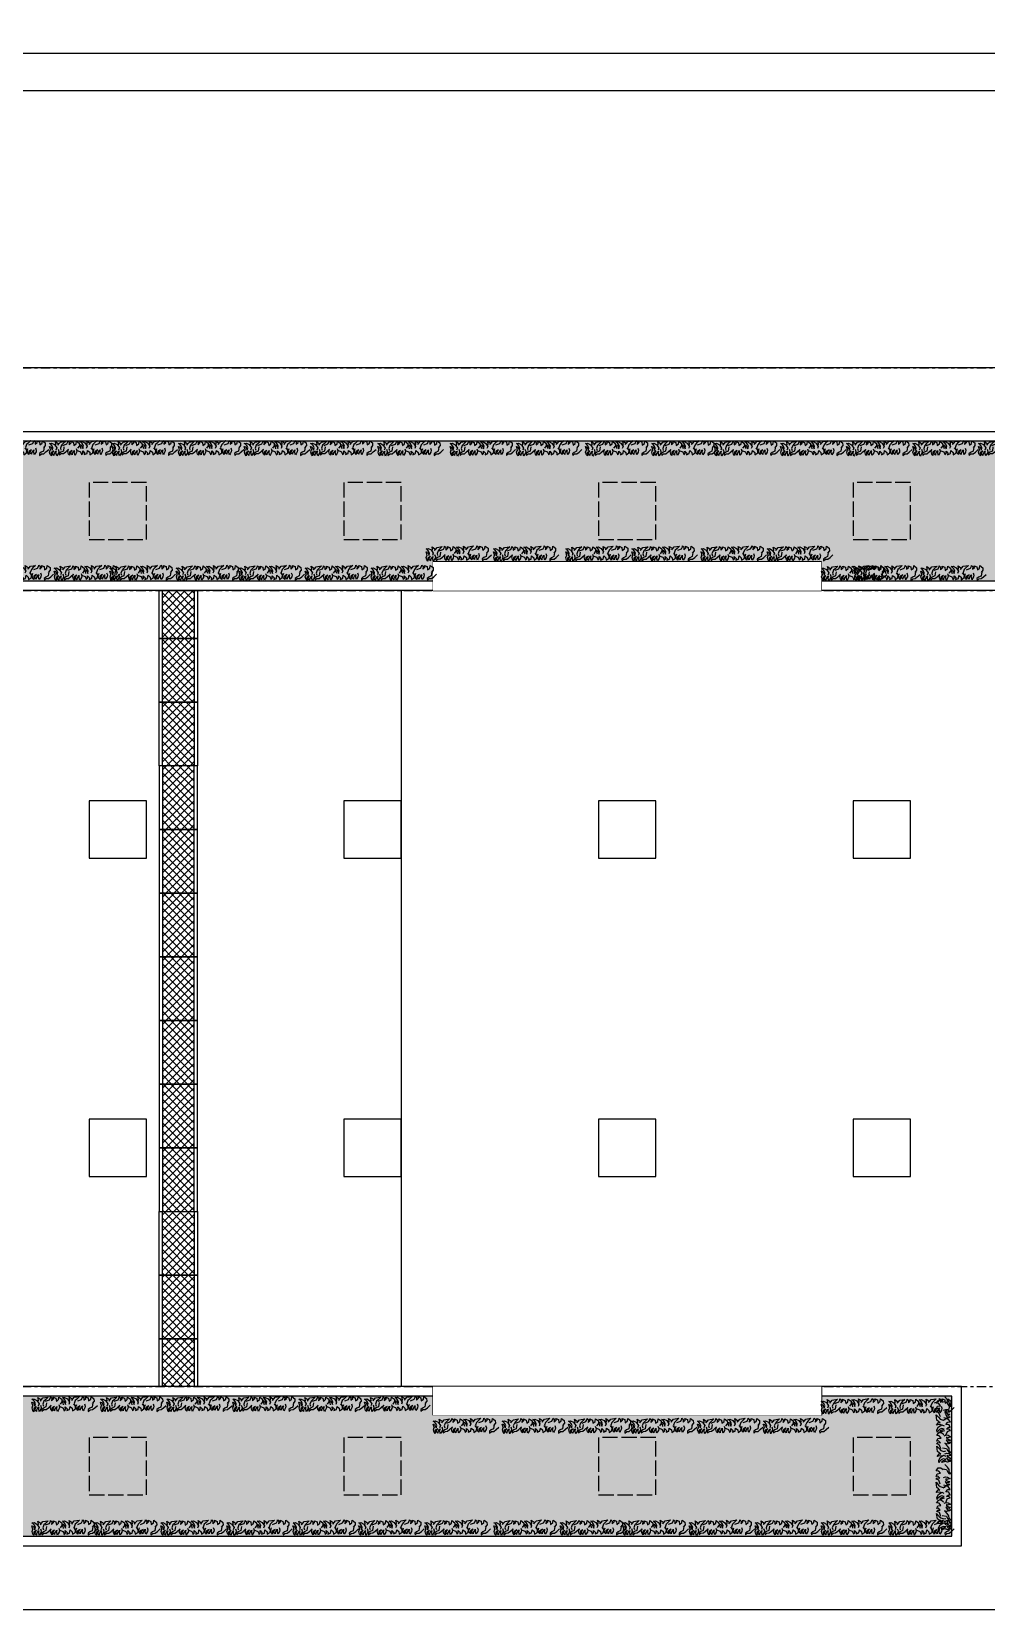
# Model space of a CAD drawing. Header units: millimetres. Extents: x 930469 to 1523124, y -120375 to 411163.
# Drawn here: x 1443412 to 1458410, y -51187 to -26408 of the extents above; entities that cross this region are included whole.
import ezdxf

# ---------------------------------------------------------------- set-up
doc = ezdxf.new("R2010")
doc.units = ezdxf.units.MM
doc.set_wipeout_variables(frame=1)
doc.linetypes.add('ACAD_ISO02W100', pattern=[15, 12, -3])
doc.linetypes.add('CENTER', pattern=[3, 1.5, -0.5, 0.5, -0.5])
doc.layers.get('0').update_dxf_attribs({"color": 8, "lineweight": 0})
doc.layers.get('Defpoints').update_dxf_attribs({"color": 8, "lineweight": 0})
for name, color, linetype, lineweight in [('A-HATCH', 8, 'Continuous', 0), ('A-NET MANH', 8, 'Continuous', 0), ('A-NET THAY', 8, 'Continuous', 0), ('A-TRUC', 8, 'CENTER', 0), ('A1-DIM', 8, 'Continuous', 0), ('cay', 8, 'Continuous', 0), ('Hidden', 8, 'ACAD_ISO02W100', 0)]:
    doc.layers.add(name, color=color, linetype=linetype, lineweight=lineweight)
doc.styles.add('uv-abc', font='uv-abc.shx', dxfattribs={"width": 0.85})
doc.dimstyles.new('CNC-Dim-100', dxfattribs={"dimscale": 0, "dimtxt": 250, "dimasz": 100, "dimexe": 1, "dimexo": 0, "dimgap": 50, "dimtad": 1, "dimdec": 0, "dimdsep": 46, "dimtxsty": 'uv-abc', "dimblk": 'ARCHTICK', "dimcen": 0.025, "dimdle": 100, "dimclrd": 1, "dimclre": 1, "dimclrt": 7, "dimadec": 0, "dimazin": 0, "dimtfac": 0.00072, "dimtdec": 0, "dimtix": 1, "dimtmove": 2, "dimatfit": 3, "dimfxl": 1, "dimtolj": 1, "dimarcsym": 0})
pattern_1 = [(0, (537410.08, 27886.45), (175, 175), [87.5, -262.5]), (90, (537453.83, 27842.7), (-175, 175), [87.5, -262.5])]
pattern_2 = [(45, (369182.295, -33198.3), (-61.871843, 61.871843), []), (135, (369182.295, -33198.3), (-61.871843, -61.871843), [])]
pattern_3 = [(45, (369182.295, -32198.3), (-61.871843, 61.871843), []), (135, (369182.295, -32198.3), (-61.871843, -61.871843), [])]
pattern_4 = [(45, (369182.295, -31198.3), (-61.871843, 61.871843), []), (135, (369182.295, -31198.3), (-61.871843, -61.871843), [])]
pattern_5 = [(45, (369182.295, -29198.3), (-61.871843, 61.871843), []), (135, (369182.295, -29198.3), (-61.871843, -61.871843), [])]
pattern_6 = [(45, (369182.295, -28198.3), (-61.871843, 61.871843), []), (135, (369182.295, -28198.3), (-61.871843, -61.871843), [])]
pattern_7 = [(45, (369182.295, -27198.3), (-61.871843, 61.871843), []), (135, (369182.295, -27198.3), (-61.871843, -61.871843), [])]

# ---------------------------------------------------------------- blocks, each defined once
blk = doc.blocks.new('_ArchTick')
at = {"const_width": 0.15}
blk.add_lwpolyline([(-0.5, -0.5), (0.5, 0.5)], dxfattribs=at)
blk = doc.blocks.new('*D14')
at = {"layer": 'A1-DIM', "ltscale": 3, "transparency": 16777216}
for p, q in [((1442268, -27335), (1479018, -27335)), ((1442368, -28741), (1442368, -27334)), ((1478918, -28741), (1478918, -27334))]:
    blk.add_line(p, q, dxfattribs=at)
at = {"layer": 'Defpoints', "ltscale": 3, "transparency": 16777216}
for p in [(1478918, -27335), (1442368, -28741), (1478918, -28741)]:
    blk.add_point(p, dxfattribs=at)
at = {"layer": 'A1-DIM', "ltscale": 3, "transparency": 16777216, "xscale": 100, "yscale": 100, "zscale": 100, "rotation": 180}
blk.add_blockref('_ArchTick', (1442368, -27335), dxfattribs=at)
at = {"layer": 'A1-DIM', "ltscale": 3, "transparency": 16777216, "xscale": 100, "yscale": 100, "zscale": 100}
blk.add_blockref('_ArchTick', (1478918, -27335), dxfattribs=at)
at = {"layer": 'A1-DIM', "ltscale": 3, "transparency": 16777216, "insert": (1460643, -27160), "char_height": 250, "attachment_point": 5, "style": 'uv-abc'}
blk.add_mtext('\\A1;36550', dxfattribs=at)
blk = doc.blocks.new('*D15')
at = {"layer": 'A1-DIM', "ltscale": 3, "transparency": 16777216}
for p, q in [((1397818, -26747), (1479018, -26747)), ((1397918, -28753), (1397918, -26746)), ((1478918, -28753), (1478918, -26746))]:
    blk.add_line(p, q, dxfattribs=at)
at = {"layer": 'Defpoints', "ltscale": 3, "transparency": 16777216}
for p in [(1478918, -26747), (1397918, -28753), (1478918, -28753)]:
    blk.add_point(p, dxfattribs=at)
at = {"layer": 'A1-DIM', "ltscale": 3, "transparency": 16777216, "xscale": 100, "yscale": 100, "zscale": 100, "rotation": 180}
blk.add_blockref('_ArchTick', (1397918, -26747), dxfattribs=at)
at = {"layer": 'A1-DIM', "ltscale": 3, "transparency": 16777216, "xscale": 100, "yscale": 100, "zscale": 100}
blk.add_blockref('_ArchTick', (1478918, -26747), dxfattribs=at)
at = {"layer": 'A1-DIM', "ltscale": 3, "transparency": 16777216, "insert": (1438418, -26572), "char_height": 250, "attachment_point": 5, "style": 'uv-abc'}
blk.add_mtext('\\A1;81000', dxfattribs=at)
blk = doc.blocks.new('tre')
at = {"layer": 'cay', "ltscale": 100}
for points in [[(220, 3680), (-60, 3640), (-140, 3480), (-230, 3370), (-350, 3380), (-240, 3500), (-230, 3660), (-110, 3810), (60, 3990)], [(350, 2660), (450, 2920), (600, 2990), (650, 2990), (560, 3080), (390, 3070), (520, 3200), (630, 3180), (560, 3360), (350, 3390), (470, 3540), (640, 3560), (500, 3750), (330, 3760), (170, 3640)], [(-30, 1420), (-130, 1680), (-280, 1750), (-330, 1750), (-240, 1840), (-70, 1830), (-200, 1960), (-310, 1940), (-240, 2120), (-30, 2150), (-150, 2300), (-320, 2320), (-180, 2510), (-10, 2520), (150, 2400)], [(150, 3110), (0, 3160), (-120, 3140), (-240, 3070), (-310, 3040), (-90, 2970), (-10, 3020), (-20, 2940), (-190, 2840), (-280, 2840), (-200, 2750), (-50, 2770), (20, 2840), (-90, 2660), (-300, 2670), (-220, 2600), (-50, 2550), (110, 2600)], [(300, 2110), (430, 2130), (610, 2090), (480, 2280), (370, 2260), (470, 2340), (580, 2430), (640, 2780), (460, 2600), (360, 2500), (160, 2430), (30, 2470)], [(70, 1720), (210, 1680), (350, 1630), (330, 1730), (90, 1840), (260, 1870), (400, 1800), (520, 1700), (550, 1630), (570, 1770), (470, 1970), (250, 2120), (100, 2060)], [(80, 1390), (-70, 1440), (-190, 1420), (-310, 1350), (-380, 1320), (-160, 1250), (-80, 1300), (-90, 1220), (-260, 1120), (-350, 1120), (-270, 1030), (-120, 1050), (-50, 1120), (-160, 940), (-370, 950), (-290, 880), (-120, 830), (40, 880)], [(290, 500), (390, 760), (540, 830), (590, 830), (500, 920), (330, 910), (460, 1040), (570, 1020), (500, 1200), (290, 1230), (410, 1380), (580, 1400), (440, 1590), (270, 1600), (110, 1480)], [(30, 170), (-120, 220), (-240, 200), (-360, 130), (-430, 100), (-210, 30), (-130, 80), (-140, 0), (-310, -100), (-400, -100), (-320, -190), (-170, -170), (-100, -100), (-210, -280), (-420, -270), (-340, -340), (-170, -390), (-10, -340)], [(190, 570), (-90, 530), (-170, 370), (-260, 260), (-380, 270), (-270, 390), (-260, 550), (-140, 700), (30, 880)], [(-70, -320), (70, -360), (210, -410), (190, -310), (-50, -200), (120, -170), (260, -240), (380, -340), (410, -410), (430, -270), (330, -70), (110, 80), (-40, 20)], [(230, 10), (360, 30), (540, -10), (410, 180), (300, 160), (400, 240), (510, 330), (570, 680), (390, 500), (290, 400), (90, 330), (-40, 370)]]:
    blk.add_lwpolyline(points, dxfattribs=at)

msp = doc.modelspace()

# ---------------------------------------------------------------- hatches: boundary and pattern name
at = {"layer": 'A-HATCH', "ltscale": 3}
h = msp.add_hatch(dxfattribs=at)
h.set_pattern_fill('CROSS', color=256, scale=700)
h.set_pattern_definition(pattern_1)
h.paths.add_polyline_path([(1398967.7, -32837.4), (1477867.7, -32837.4), (1477867.7, -50037.4), (1463667.7, -50037.4), (1463667.7, -47837.4), (1475667.7, -47837.4), (1475667.7, -35037.4), (1401167.7, -35037.4), (1401167.7, -50037.4), (1398967.7, -50037.4)])
h = msp.add_hatch(dxfattribs=at)
h.set_pattern_fill('ANSI37', color=256, scale=700)
h.set_pattern_definition(pattern_5)
h.paths.add_polyline_path([(1445967.7, -35937.4), (1445467.7, -35937.4), (1445467.7, -35186.8), (1445967.7, -35186.8)])
h = msp.add_hatch(dxfattribs=at)
h.set_pattern_fill('ANSI37', color=256, scale=700)
h.set_pattern_definition(pattern_6)
h.paths.add_polyline_path([(1445967.7, -36937.4), (1445467.7, -36937.4), (1445467.7, -35937.4), (1445967.7, -35937.4)])
h = msp.add_hatch(dxfattribs=at)
h.set_pattern_fill('ANSI37', color=256, scale=700)
h.set_pattern_definition(pattern_7)
h.paths.add_polyline_path([(1445967.7, -37937.4), (1445467.7, -37937.4), (1445467.7, -36937.4), (1445967.7, -36937.4)])
h = msp.add_hatch(dxfattribs=at)
h.set_pattern_fill('ANSI37', color=256, scale=700)
h.set_pattern_definition(pattern_7)
h.paths.add_polyline_path([(1445967.7, -37937.4), (1445467.7, -37937.4), (1445467.7, -38937.4), (1445967.7, -38937.4)])
h = msp.add_hatch(dxfattribs=at)
h.set_pattern_fill('ANSI37', color=256, scale=700)
h.set_pattern_definition(pattern_6)
h.paths.add_polyline_path([(1445967.7, -38937.4), (1445467.7, -38937.4), (1445467.7, -39937.4), (1445967.7, -39937.4)])
h = msp.add_hatch(dxfattribs=at)
h.set_pattern_fill('ANSI37', color=256, scale=700)
h.set_pattern_definition(pattern_5)
h.paths.add_polyline_path([(1445967.7, -39937.4), (1445467.7, -39937.4), (1445467.7, -40937.4), (1445967.7, -40937.4)])
h = msp.add_hatch(dxfattribs=at)
h.set_pattern_fill('ANSI37', color=256, scale=700)
h.set_pattern_definition([(45, (369182.295, -30198.3), (-61.871843, 61.871843), []), (135, (369182.295, -30198.3), (-61.871843, -61.871843), [])])
h.paths.add_polyline_path([(1445967.7, -40937.4), (1445467.7, -40937.4), (1445467.7, -41937.4), (1445967.7, -41937.4)])
h = msp.add_hatch(dxfattribs=at)
h.set_pattern_fill('ANSI37', color=256, scale=700)
h.set_pattern_definition(pattern_4)
h.paths.add_polyline_path([(1445967.7, -41937.4), (1445467.7, -41937.4), (1445467.7, -42937.4), (1445967.7, -42937.4)])
h = msp.add_hatch(dxfattribs=at)
h.set_pattern_fill('ANSI37', color=256, scale=700)
h.set_pattern_definition(pattern_3)
h.paths.add_polyline_path([(1445967.7, -42937.4), (1445467.7, -42937.4), (1445467.7, -43937.4), (1445967.7, -43937.4)])
h = msp.add_hatch(dxfattribs=at)
h.set_pattern_fill('ANSI37', color=256, scale=700)
h.set_pattern_definition(pattern_2)
h.paths.add_polyline_path([(1445967.7, -43937.4), (1445467.7, -43937.4), (1445467.7, -44937.4), (1445967.7, -44937.4)])
h = msp.add_hatch(dxfattribs=at)
h.set_pattern_fill('ANSI37', color=256, scale=700)
h.set_pattern_definition(pattern_2)
h.paths.add_polyline_path([(1445967.7, -45937.4), (1445467.7, -45937.4), (1445467.7, -44937.4), (1445967.7, -44937.4)])
h = msp.add_hatch(dxfattribs=at)
h.set_pattern_fill('ANSI37', color=256, scale=700)
h.set_pattern_definition(pattern_3)
h.paths.add_polyline_path([(1445967.7, -46937.4), (1445467.7, -46937.4), (1445467.7, -45937.4), (1445967.7, -45937.4)])
h = msp.add_hatch(dxfattribs=at)
h.set_pattern_fill('ANSI37', color=256, scale=700)
h.set_pattern_definition(pattern_4)
h.paths.add_polyline_path([(1445967.7, -47687.4), (1445467.7, -47687.4), (1445467.7, -46937.4), (1445967.7, -46937.4)])
h = msp.add_hatch(dxfattribs=at)
h.set_pattern_fill('CROSS', color=256, scale=700)
h.set_pattern_definition(pattern_1)
h.paths.add_polyline_path([(1429417.7, -47837.4), (1429417.7, -49537.4), (1426417.7, -49537.4), (1426417.7, -47837.4), (1406967.7, -47837.4), (1406967.7, -50037.4), (1457867.7, -50037.4), (1457867.7, -47837.4)])

# ---------------------------------------------------------------- linework, layer by layer
at = {"layer": 'A-NET MANH', "ltscale": 3}
for points in [[(1446017.7, -35937.4), (1445417.7, -35937.4), (1445417.7, -35186.8), (1446017.7, -35186.8)], [(1445967.7, -35937.4), (1445467.7, -35937.4), (1445467.7, -35186.8), (1445967.7, -35186.8)], [(1446017.7, -36937.4), (1445417.7, -36937.4), (1445417.7, -35937.4), (1446017.7, -35937.4)], [(1445967.7, -36937.4), (1445467.7, -36937.4), (1445467.7, -35937.4), (1445967.7, -35937.4)], [(1446017.7, -37937.4), (1445417.7, -37937.4), (1445417.7, -36937.4), (1446017.7, -36937.4)], [(1445967.7, -37937.4), (1445467.7, -37937.4), (1445467.7, -36937.4), (1445967.7, -36937.4)], [(1446017.7, -37937.4), (1445417.7, -37937.4), (1445417.7, -38937.4), (1446017.7, -38937.4)], [(1445967.7, -37937.4), (1445467.7, -37937.4), (1445467.7, -38937.4), (1445967.7, -38937.4)], [(1446017.7, -38937.4), (1445417.7, -38937.4), (1445417.7, -39937.4), (1446017.7, -39937.4)], [(1445967.7, -38937.4), (1445467.7, -38937.4), (1445467.7, -39937.4), (1445967.7, -39937.4)], [(1446017.7, -39937.4), (1445417.7, -39937.4), (1445417.7, -40937.4), (1446017.7, -40937.4)], [(1445967.7, -39937.4), (1445467.7, -39937.4), (1445467.7, -40937.4), (1445967.7, -40937.4)], [(1446017.7, -40937.4), (1445417.7, -40937.4), (1445417.7, -41937.4), (1446017.7, -41937.4)], [(1445967.7, -40937.4), (1445467.7, -40937.4), (1445467.7, -41937.4), (1445967.7, -41937.4)], [(1446017.7, -41937.4), (1445417.7, -41937.4), (1445417.7, -42937.4), (1446017.7, -42937.4)], [(1445967.7, -41937.4), (1445467.7, -41937.4), (1445467.7, -42937.4), (1445967.7, -42937.4)], [(1446017.7, -42937.4), (1445417.7, -42937.4), (1445417.7, -43937.4), (1446017.7, -43937.4)], [(1445967.7, -42937.4), (1445467.7, -42937.4), (1445467.7, -43937.4), (1445967.7, -43937.4)], [(1446017.7, -43937.4), (1445417.7, -43937.4), (1445417.7, -44937.4), (1446017.7, -44937.4)], [(1445967.7, -43937.4), (1445467.7, -43937.4), (1445467.7, -44937.4), (1445967.7, -44937.4)], [(1446017.7, -45937.4), (1445417.7, -45937.4), (1445417.7, -44937.4), (1446017.7, -44937.4)], [(1445967.7, -45937.4), (1445467.7, -45937.4), (1445467.7, -44937.4), (1445967.7, -44937.4)], [(1446017.7, -46937.4), (1445417.7, -46937.4), (1445417.7, -45937.4), (1446017.7, -45937.4)], [(1445967.7, -46937.4), (1445467.7, -46937.4), (1445467.7, -45937.4), (1445967.7, -45937.4)], [(1446017.7, -47687.4), (1445417.7, -47687.4), (1445417.7, -46937.4), (1446017.7, -46937.4)], [(1445967.7, -47687.4), (1445467.7, -47687.4), (1445467.7, -46937.4), (1445967.7, -46937.4)]]:
    msp.add_lwpolyline(points, close=True, dxfattribs=at)
at = {"layer": 'A-NET THAY', "ltscale": 3}
msp.add_lwpolyline([(1478917.7, -31687.4), (1397917.7, -31687.4), (1397917.7, -49687.4, 0.4142136), (1399417.7, -51187.4), (1477417.7, -51187.4, 0.4142136), (1478917.7, -49687.4)], format="xyb", close=True, dxfattribs=at)
for points in [[(1398817.7, -32687.4), (1478017.7, -32687.4), (1478017.7, -50187.4), (1463517.7, -50187.4), (1463517.7, -47687.4), (1475517.7, -47687.4), (1475517.7, -35187.4), (1401317.7, -35187.4), (1401317.7, -50187.4), (1398817.7, -50187.4)], [(1398967.7, -32837.4), (1477867.7, -32837.4), (1477867.7, -50037.4), (1463667.7, -50037.4), (1463667.7, -47837.4), (1475667.7, -47837.4), (1475667.7, -35037.4), (1401167.7, -35037.4), (1401167.7, -50037.4), (1398967.7, -50037.4)], [(1449717.7, -34737.4), (1449717.7, -35187.4), (1455817.7, -35187.4), (1455817.7, -34737.4)], [(1445217.7, -39387.4), (1445217.7, -38487.4), (1444317.7, -38487.4), (1444317.7, -39387.4)], [(1449217.7, -39387.4), (1449217.7, -38487.4), (1448317.7, -38487.4), (1448317.7, -39387.4)], [(1453217.7, -39387.4), (1453217.7, -38487.4), (1452317.7, -38487.4), (1452317.7, -39387.4)], [(1457217.7, -39387.4), (1457217.7, -38487.4), (1456317.7, -38487.4), (1456317.7, -39387.4)], [(1445217.7, -44387.4), (1445217.7, -43487.4), (1444317.7, -43487.4), (1444317.7, -44387.4)], [(1449217.7, -44387.4), (1449217.7, -43487.4), (1448317.7, -43487.4), (1448317.7, -44387.4)], [(1453217.7, -44387.4), (1453217.7, -43487.4), (1452317.7, -43487.4), (1452317.7, -44387.4)], [(1457217.7, -44387.4), (1457217.7, -43487.4), (1456317.7, -43487.4), (1456317.7, -44387.4)], [(1406817.7, -47687.4), (1406817.7, -50187.4), (1458017.7, -50187.4), (1458017.7, -47687.4)], [(1449717.7, -48137.4), (1449717.7, -47687.4), (1455817.7, -47687.4), (1455817.7, -48137.4)], [(1406967.7, -47837.4), (1406967.7, -50037.4), (1457867.7, -50037.4), (1457867.7, -47837.4)]]:
    msp.add_lwpolyline(points, close=True, dxfattribs=at)
msp.add_lwpolyline([(1449217.7, -35187.4), (1449217.7, -47687.4)], dxfattribs=at)
at = {"layer": 'A-TRUC', "ltscale": 100}
for points in [[(1391657, -31687.4), (1482799.2, -31687.4)], [(1391657, -35187.4), (1482799.2, -35187.4)], [(1391657, -47687.4), (1482799.2, -47687.4)], [(1391657, -51187.4), (1482799.2, -51187.4)]]:
    msp.add_lwpolyline(points, dxfattribs=at)
at = {"layer": 'Hidden', "ltscale": 20}
for points in [[(1445217.7, -34387.4), (1445217.7, -33487.4), (1444317.7, -33487.4), (1444317.7, -34387.4)], [(1449217.7, -34387.4), (1449217.7, -33487.4), (1448317.7, -33487.4), (1448317.7, -34387.4)], [(1453217.7, -34387.4), (1453217.7, -33487.4), (1452317.7, -33487.4), (1452317.7, -34387.4)], [(1457217.7, -34387.4), (1457217.7, -33487.4), (1456317.7, -33487.4), (1456317.7, -34387.4)], [(1445217.7, -49387.4), (1445217.7, -48487.4), (1444317.7, -48487.4), (1444317.7, -49387.4)], [(1449217.7, -49387.4), (1449217.7, -48487.4), (1448317.7, -48487.4), (1448317.7, -49387.4)], [(1453217.7, -49387.4), (1453217.7, -48487.4), (1452317.7, -48487.4), (1452317.7, -49387.4)], [(1457217.7, -49387.4), (1457217.7, -48487.4), (1456317.7, -48487.4), (1456317.7, -49387.4)]]:
    msp.add_lwpolyline(points, close=True, dxfattribs=at)

# ---------------------------------------------------------------- block references
at = {"layer": 'cay', "xscale": -0.2340913466629827, "yscale": 0.2340913466629827, "zscale": 0.2340913466629827}
for p, rotation in [((1442747.6, -32972.5), 269.2799666287764), ((1443787.9, -32972.5), 269.2799666287764), ((1444772.8, -32972.5), 269.2799666287764), ((1445813.1, -32972.5), 269.2799666287764), ((1446848, -32972.5), 269.2799666287764), ((1447888.3, -32972.5), 269.2799666287764), ((1448947.3, -32974.5), 269.2799666287764), ((1450081.7, -32974.5), 269.2799666287764), ((1451122, -32974.5), 269.2799666287764), ((1452206.9, -32974.5), 269.2799666287764), ((1453247.2, -32974.5), 269.2799666287764), ((1454232.1, -32974.5), 269.2799666287764), ((1455272.4, -32974.5), 269.2799666287764), ((1456307.3, -32974.5), 269.2799666287764), ((1457347.6, -32974.5), 269.2799666287764), ((1458378.8, -32972.5), 269.2799666287764), ((1442823.2, -34932.4), 269.2799666287764), ((1443863.5, -34932.4), 269.2799666287764), ((1444738.5, -34932.4), 269.2799666287764), ((1445778.7, -34932.4), 269.2799666287764), ((1446763.7, -34932.4), 269.2799666287764), ((1447803.9, -34932.4), 269.2799666287764), ((1456432.9, -34934.4), 269.2799666287764), ((1457473.2, -34934.4), 269.2799666287764), ((1443513.2, -47984.9), 269.2799666287764), ((1444591.4, -47984.9), 269.2799666287764), ((1445631.7, -47984.9), 269.2799666287764), ((1446666.6, -47984.9), 269.2799666287764), ((1447706.9, -47984.9), 269.2799666287764), ((1456969.7, -48019.4), 269.2799666287764), ((1457761.3, -48784.7), 359.2799666287764), ((1457759.3, -49843.8), 359.2799666287764), ((1443513.2, -49926), 269.2799666287764), ((1444498.1, -49926), 269.2799666287764), ((1445538.4, -49926), 269.2799666287764), ((1446573.3, -49926), 269.2799666287764), ((1447613.6, -49926), 269.2799666287764), ((1448644.8, -49924.1), 269.2799666287764), ((1449685.1, -49924.1), 269.2799666287764), ((1450770, -49924.1), 269.2799666287764), ((1451810.3, -49924.1), 269.2799666287764), ((1452795.2, -49924.1), 269.2799666287764), ((1453835.5, -49924.1), 269.2799666287764), ((1454870.4, -49924.1), 269.2799666287764), ((1455910.7, -49924.1), 269.2799666287764), ((1456969.7, -49926), 269.2799666287764)]:
    msp.add_blockref('tre', p, dxfattribs=dict(at, rotation=rotation))

# ---------------------------------------------------------------- dimensions: what is measured, and where the dimension line sits
at = {"layer": 'A1-DIM', "ltscale": 3}
for base, p1, p2, picture, middle in [((1478917.7, -26747.1), (1397917.7, -28753.4), (1478917.7, -28753.4), '*D15', (1438417.7, -26572.1)), ((1478917.7, -27335.3), (1442367.7, -28741.3), (1478917.7, -28741.3), '*D14', (1460642.7, -27160.3))]:
    dim = msp.add_linear_dim(base=base, p1=p1, p2=p2, dimstyle='CNC-Dim-100', override={"dimscale": 1}, dxfattribs=at)
    dim.commit()
    dim.dimension.update_dxf_attribs({"geometry": picture, "text_midpoint": middle})

# ---------------------------------------------------------------- next in the draw order: wipeouts: each hides what was drawn before it
for points in [[(1449717.7, -34737.4), (1449717.7, -35187.4), (1455817.7, -35187.4), (1455817.7, -34737.4)], [(1449717.7, -48137.4), (1449717.7, -47687.4), (1455817.7, -47687.4), (1455817.7, -48137.4)]]:
    msp.add_wipeout(points).dxf.layer = 'A-NET THAY'

# ---------------------------------------------------------------- next in the draw order: block references
at = {"layer": 'cay', "xscale": -0.2340913466629827, "yscale": 0.2340913466629827, "zscale": 0.2340913466629827, "rotation": 269.2799666287764}
for p in [(1449703.2, -34627.1), (1450762.2, -34629.1), (1451896.6, -34629.1), (1452936.9, -34629.1), (1454021.8, -34629.1), (1455062.1, -34629.1), (1448838.8, -34932.4), (1455913.6, -34934.4), (1448738.1, -47982.9), (1455910.7, -48017.4), (1449815.6, -48326.3), (1450900.5, -48326.3), (1451940.8, -48326.3), (1452925.7, -48326.3), (1453966, -48326.3), (1455000.9, -48326.3)]:
    msp.add_blockref('tre', p, dxfattribs=at)

doc.saveas('drawing.dxf')
